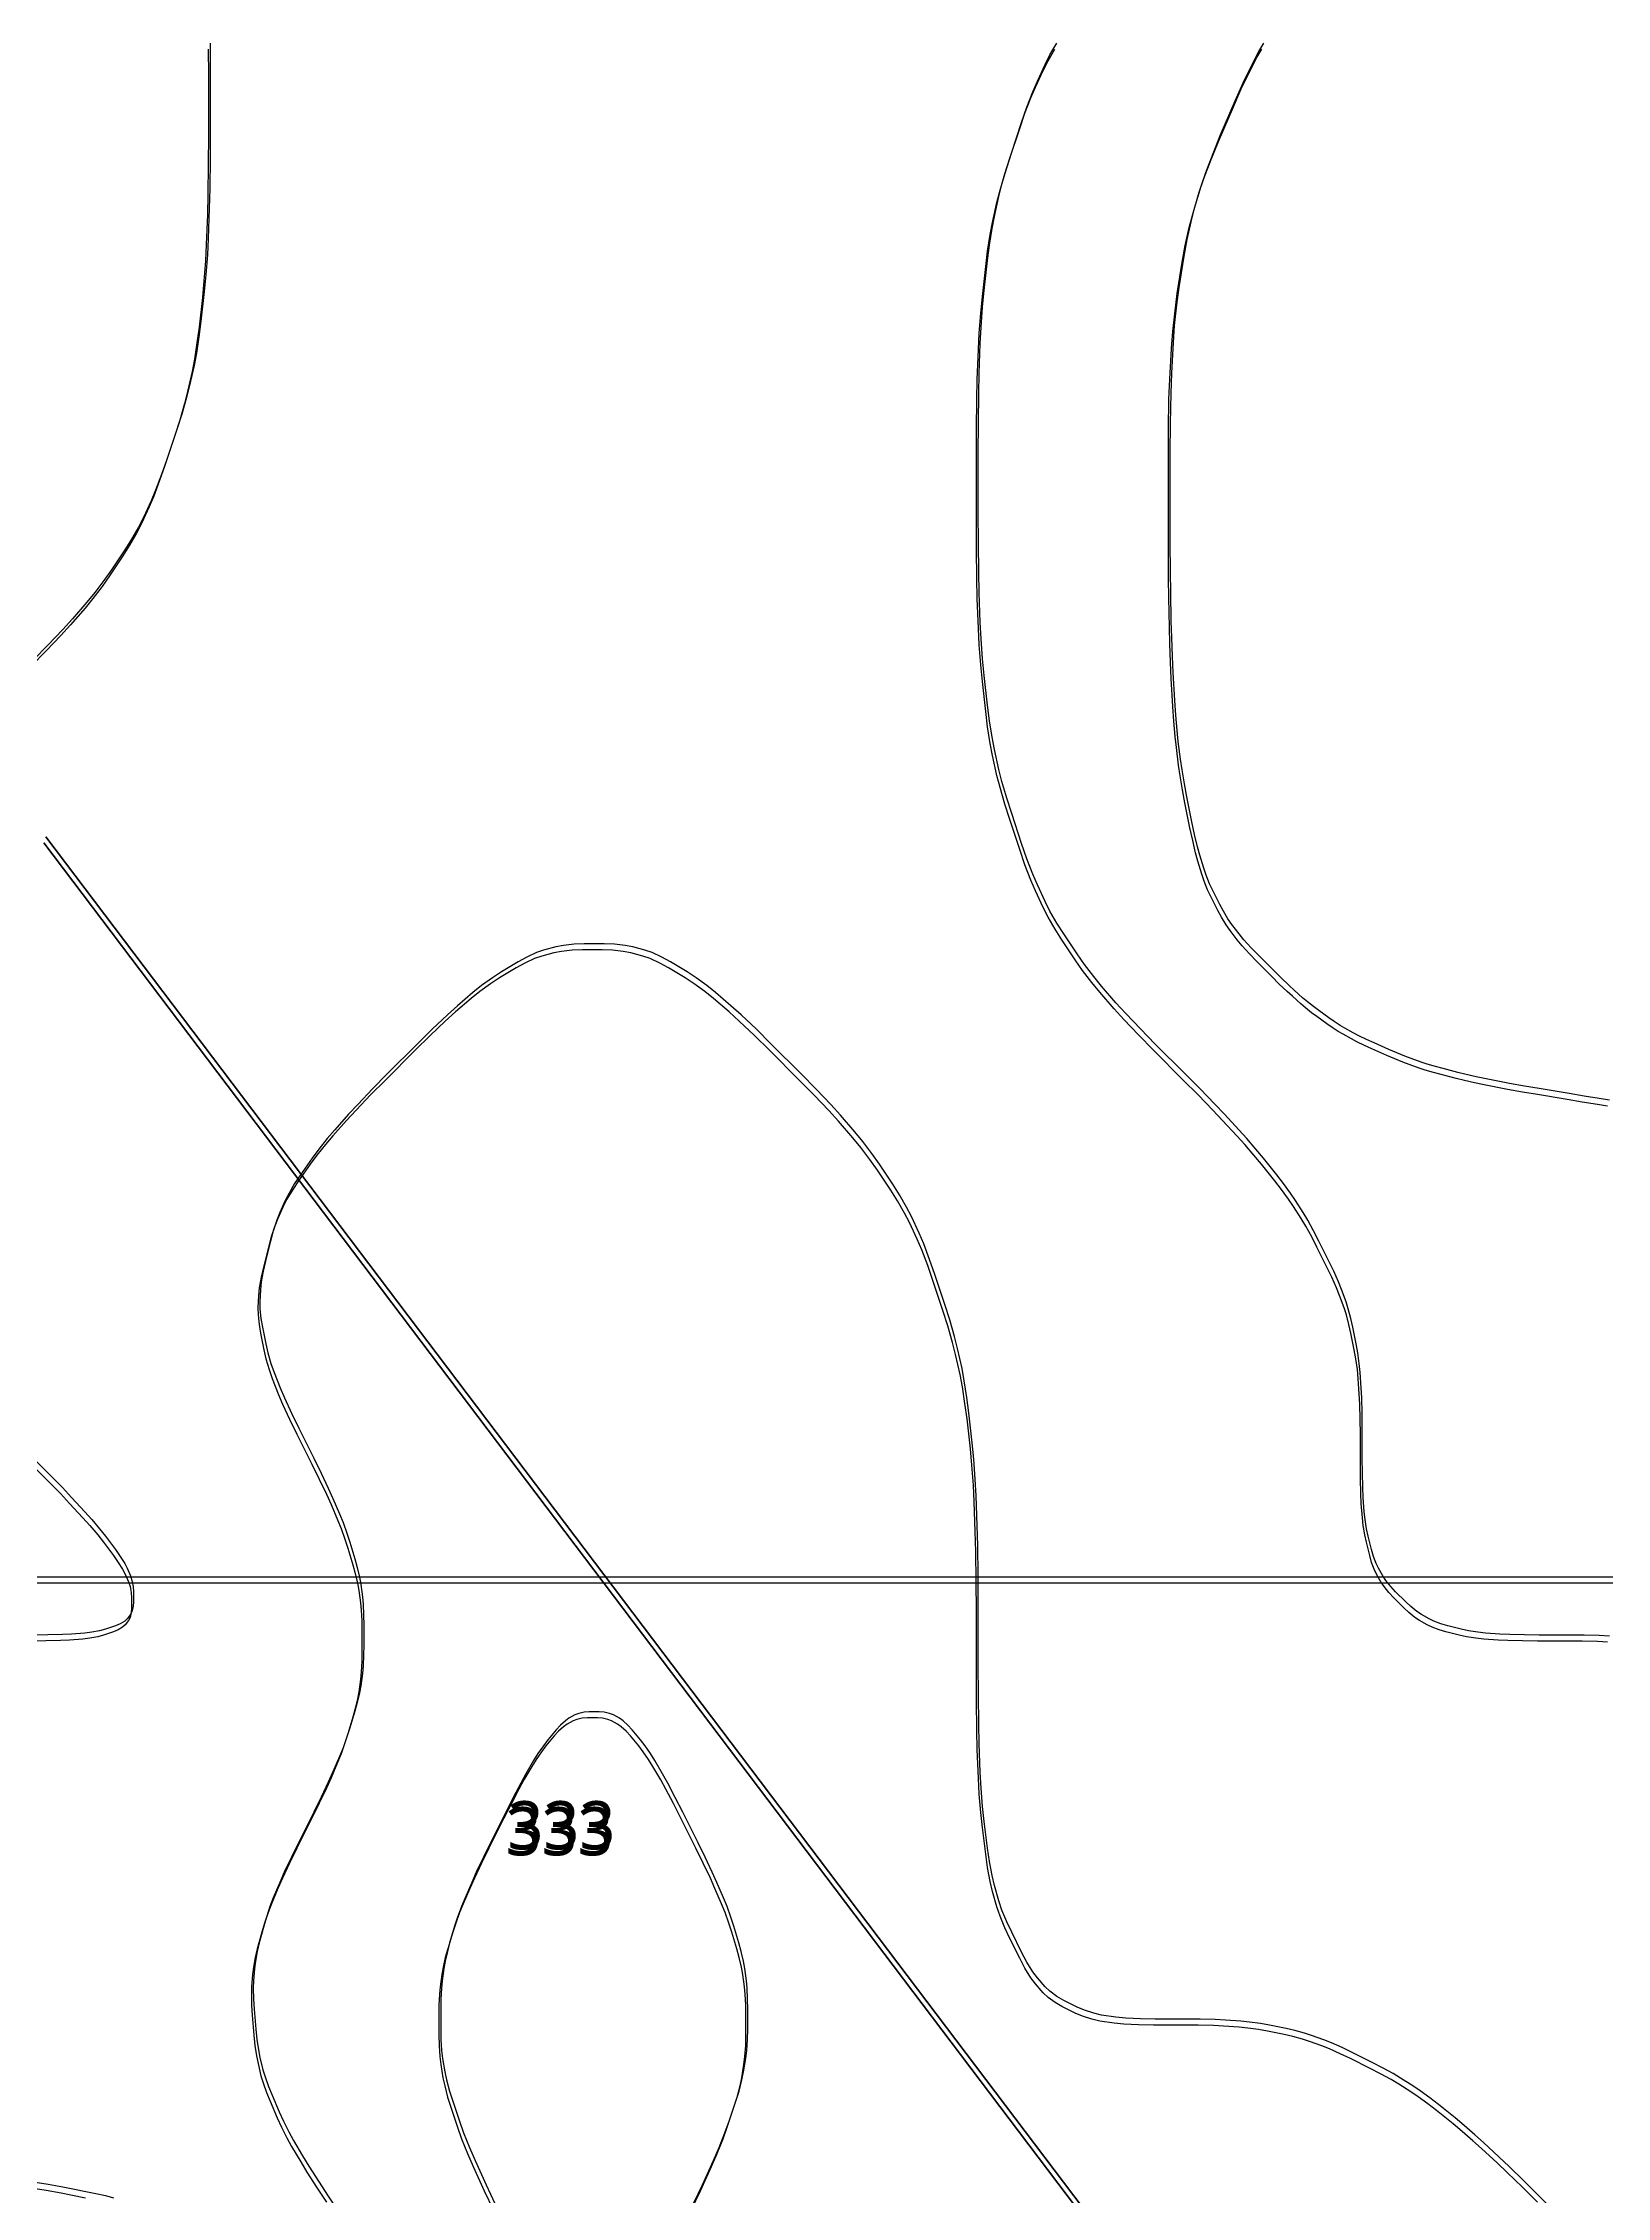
# Model space of a CAD drawing. Header units: metres. Extents: x -1097 to 1588, y -185 to 884.
# Drawn here: x 603.7 to 725.8, y 715.5 to 883.8 of the extents above; entities that cross this region are included whole.
import ezdxf

# ---------------------------------------------------------------- set-up
doc = ezdxf.new("R2010")
doc.units = ezdxf.units.M
for name, color, linetype in [('MUROS', 7, 'Continuous'), ('TERRENO', 188, 'Continuous'), ('VISTA LEJOS', 7, 'Continuous')]:
    doc.layers.add(name, color=color, linetype=linetype)

msp = doc.modelspace()

# ---------------------------------------------------------------- linework, layer by layer
at = {"layer": 'MUROS'}
for points in [[(33.67, 763.95), (1529.02, 763.95), (1529.02, 84.67), (33.67, 84.67)], [(33.52, 763.48), (1528.87, 763.48), (1528.87, 84.2), (33.52, 84.2)]]:
    msp.add_lwpolyline(points, close=True, dxfattribs=at)
at = {"layer": 'TERRENO'}
for points in [[(616.56, 883.3), (616.57, 881.27), (616.57, 876.61), (616.56, 874.28), (616.53, 871.94), (616.49, 870.39), (616.4, 868.05), (616.34, 866.76), (616.22, 865.2), (616.1, 863.91), (615.84, 861.57), (615.68, 860.36), (615.48, 859.07), (615.3, 858.12), (614.95, 856.56), (614.71, 855.61), (614.34, 854.32), (613.95, 853.11), (613.18, 850.77), (612.76, 849.59), (612.3, 848.38), (611.95, 847.55), (611.34, 846.25), (610.96, 845.5), (610.41, 844.55), (609.88, 843.72), (608.85, 842.16), (608.26, 841.33), (607.54, 840.38), (606.93, 839.63), (605.8, 838.33), (605.05, 837.5), (603.89, 836.29), (602.73, 835.11)], [(725.88, 758.86), (725.09, 758.9), (723.91, 758.93), (722.73, 758.94), (720.4, 758.94), (719.24, 758.95), (718.09, 758.98), (717.33, 759.02), (716.21, 759.1), (715.59, 759.17), (714.87, 759.28), (714.29, 759.41), (713.25, 759.67), (712.72, 759.82), (712.17, 760.02), (711.79, 760.21), (711.19, 760.55), (710.83, 760.79), (710.37, 761.17), (709.96, 761.55), (709.18, 762.33), (708.79, 762.74), (708.42, 763.2), (708.18, 763.56), (707.83, 764.16), (707.65, 764.55), (707.45, 765.09), (707.3, 765.62), (707.04, 766.66), (706.91, 767.24), (706.8, 767.96), (706.73, 768.58), (706.64, 769.7), (706.61, 770.46), (706.58, 771.61), (706.57, 772.77), (706.57, 775.11), (706.56, 776.28), (706.53, 777.46), (706.49, 778.25), (706.4, 779.46), (706.34, 780.15), (706.22, 780.98), (706.1, 781.69), (705.84, 782.99), (705.68, 783.67), (705.48, 784.42), (705.3, 784.98), (704.95, 785.93), (704.71, 786.53), (704.34, 787.36), (703.96, 788.16), (703.18, 789.72), (702.77, 790.51), (702.3, 791.35), (701.95, 791.94), (701.34, 792.89), (700.96, 793.46), (700.41, 794.21), (699.89, 794.89), (698.85, 796.19), (698.26, 796.9), (697.54, 797.73), (696.93, 798.41), (695.81, 799.62), (695.05, 800.42), (693.9, 801.6), (692.73, 802.77), (690.4, 805.11), (689.24, 806.29), (688.09, 807.5), (687.33, 808.33), (686.21, 809.63), (685.59, 810.38), (684.87, 811.33), (684.29, 812.16), (683.25, 813.72), (682.72, 814.55), (682.17, 815.5), (681.79, 816.25), (681.18, 817.55), (680.83, 818.38), (680.37, 819.59), (679.96, 820.77), (679.18, 823.11), (678.79, 824.32), (678.42, 825.61), (678.18, 826.56), (677.83, 828.12), (677.65, 829.07), (677.45, 830.36), (677.3, 831.57), (677.04, 833.91), (676.91, 835.2), (676.8, 836.76), (676.73, 838.05), (676.64, 840.39), (676.61, 841.94), (676.58, 844.27), (676.57, 846.61), (676.57, 851.27), (676.58, 853.61), (676.61, 855.94), (676.64, 857.49), (676.73, 859.83), (676.8, 861.12), (676.91, 862.68), (677.04, 863.97), (677.3, 866.31), (677.45, 867.52), (677.65, 868.81), (677.83, 869.76), (678.18, 871.32), (678.42, 872.27), (678.79, 873.56), (679.18, 874.77), (679.96, 877.11), (680.37, 878.29), (680.83, 879.5), (681.18, 880.33), (681.79, 881.63), (682.17, 882.38), (682.71, 883.3)], [(725.88, 800.73), (725.09, 800.86), (723.91, 801.05), (722.73, 801.25), (720.4, 801.63), (719.23, 801.83), (718.07, 802.04), (717.29, 802.18), (716.12, 802.41), (715.48, 802.55), (714.7, 802.73), (714.05, 802.89), (712.88, 803.19), (712.28, 803.36), (711.63, 803.55), (711.16, 803.7), (710.38, 803.98), (709.9, 804.16), (709.26, 804.42), (708.65, 804.68), (707.48, 805.2), (706.89, 805.47), (706.29, 805.76), (705.87, 805.98), (705.22, 806.34), (704.85, 806.56), (704.37, 806.87), (703.96, 807.16), (703.18, 807.72), (702.76, 808.03), (702.29, 808.41), (701.91, 808.73), (701.26, 809.31), (700.85, 809.69), (700.24, 810.27), (699.65, 810.86), (698.48, 812.02), (697.9, 812.62), (697.33, 813.26), (696.95, 813.71), (696.39, 814.45), (696.08, 814.89), (695.72, 815.48), (695.43, 816.02), (694.91, 817.06), (694.64, 817.63), (694.37, 818.31), (694.18, 818.86), (693.88, 819.86), (693.7, 820.51), (693.47, 821.49), (693.26, 822.47), (692.87, 824.41), (692.68, 825.43), (692.49, 826.54), (692.37, 827.37), (692.2, 828.75), (692.11, 829.61), (692.01, 830.81), (691.93, 831.94), (691.8, 834.14), (691.74, 835.38), (691.68, 836.87), (691.65, 838.14), (691.61, 840.43), (691.59, 841.96), (691.57, 844.28), (691.57, 846.61), (691.57, 851.27), (691.58, 853.61), (691.62, 855.96), (691.68, 857.53), (691.81, 859.91), (691.91, 861.24), (692.09, 862.85), (692.27, 864.21), (692.66, 866.67), (692.89, 867.96), (693.19, 869.36), (693.47, 870.4), (693.99, 872.12), (694.35, 873.2), (694.91, 874.68), (695.48, 876.08), (696.65, 878.8), (697.27, 880.19), (697.96, 881.63), (698.49, 882.64), (698.87, 883.3)], [(720.4, 715.1), (719.23, 716.27), (718.05, 717.42), (717.25, 718.18), (716.04, 719.3), (715.36, 719.91), (714.53, 720.63), (713.82, 721.22), (712.52, 722.26), (711.84, 722.78), (711.09, 723.33), (710.52, 723.72), (709.57, 724.32), (708.98, 724.68), (708.14, 725.14), (707.35, 725.55), (705.79, 726.33), (704.99, 726.71), (704.16, 727.09), (703.56, 727.33), (702.61, 727.67), (702.05, 727.85), (701.3, 728.05), (700.62, 728.21), (699.32, 728.47), (698.61, 728.59), (697.77, 728.71), (697.09, 728.77), (695.88, 728.86), (695.09, 728.9), (693.9, 728.93), (692.73, 728.94), (690.4, 728.94), (689.24, 728.96), (688.09, 729.01), (687.33, 729.09), (686.21, 729.26), (685.59, 729.4), (684.87, 729.63), (684.29, 729.88), (683.25, 730.4), (682.72, 730.7), (682.17, 731.11), (681.79, 731.47), (681.18, 732.16), (680.83, 732.64), (680.37, 733.39), (679.96, 734.16), (679.18, 735.72), (678.79, 736.54), (678.42, 737.46), (678.18, 738.17), (677.83, 739.38), (677.65, 740.15), (677.45, 741.25), (677.3, 742.3), (677.04, 744.38), (676.91, 745.55), (676.8, 746.99), (676.73, 748.22), (676.64, 750.46), (676.61, 751.98), (676.58, 754.28), (676.57, 756.61), (676.57, 761.27), (676.56, 763.6), (676.53, 765.94), (676.49, 767.49), (676.4, 769.83), (676.34, 771.12), (676.22, 772.68), (676.1, 773.97), (675.84, 776.31), (675.68, 777.51), (675.48, 778.81), (675.3, 779.76), (674.95, 781.32), (674.71, 782.27), (674.34, 783.56), (673.96, 784.77), (673.18, 787.11), (672.77, 788.29), (672.3, 789.5), (671.95, 790.33), (671.34, 791.63), (670.96, 792.38), (670.41, 793.33), (669.89, 794.16), (668.85, 795.72), (668.26, 796.55), (667.54, 797.5), (666.93, 798.25), (665.81, 799.55), (665.05, 800.38), (663.89, 801.59), (662.73, 802.77), (660.4, 805.11), (659.23, 806.26), (658.05, 807.38), (657.25, 808.1), (656.04, 809.14), (655.36, 809.69), (654.52, 810.29), (653.81, 810.75), (652.52, 811.53), (651.84, 811.9), (651.09, 812.25), (650.52, 812.45), (649.57, 812.71), (648.98, 812.82), (648.14, 812.91), (647.34, 812.94), (645.79, 812.94), (644.99, 812.91), (644.16, 812.82), (643.56, 812.71), (642.61, 812.45), (642.04, 812.25), (641.3, 811.9), (640.61, 811.53), (639.32, 810.75), (638.61, 810.29), (637.77, 809.69), (637.09, 809.14), (635.88, 808.1), (635.08, 807.38), (633.9, 806.26), (632.73, 805.11), (630.4, 802.77), (629.24, 801.6), (628.11, 800.42), (627.37, 799.62), (626.29, 798.41), (625.71, 797.73), (625.04, 796.9), (624.52, 796.19), (623.61, 794.89), (623.16, 794.21), (622.71, 793.46), (622.42, 792.89), (621.99, 791.94), (621.75, 791.35), (621.48, 790.51), (621.26, 789.72), (620.87, 788.16), (620.69, 787.36), (620.55, 786.53), (620.49, 785.93), (620.44, 784.98), (620.45, 784.42), (620.53, 783.67), (620.64, 782.99), (620.9, 781.69), (621.06, 780.98), (621.31, 780.15), (621.55, 779.46), (622.02, 778.25), (622.36, 777.46), (622.91, 776.28), (623.48, 775.11), (624.65, 772.77), (625.23, 771.6), (625.79, 770.42), (626.15, 769.62), (626.67, 768.41), (626.94, 767.73), (627.24, 766.9), (627.47, 766.19), (627.86, 764.89), (628.05, 764.21), (628.22, 763.46), (628.32, 762.89), (628.45, 761.94), (628.51, 761.35), (628.55, 760.51), (628.57, 759.72), (628.57, 758.16), (628.55, 757.36), (628.51, 756.53), (628.45, 755.93), (628.32, 754.98), (628.22, 754.42), (628.05, 753.67), (627.86, 752.99), (627.47, 751.69), (627.24, 750.98), (626.94, 750.14), (626.67, 749.46), (626.15, 748.25), (625.79, 747.46), (625.23, 746.28), (624.65, 745.1), (623.48, 742.77), (622.91, 741.6), (622.35, 740.42), (622, 739.62), (621.49, 738.41), (621.23, 737.73), (620.95, 736.9), (620.74, 736.19), (620.39, 734.89), (620.23, 734.21), (620.09, 733.46), (620.02, 732.89), (619.95, 731.94), (619.93, 731.35), (619.95, 730.51), (620, 729.72), (620.13, 728.16), (620.21, 727.36), (620.33, 726.53), (620.45, 725.93), (620.68, 724.98), (620.85, 724.42), (621.11, 723.67), (621.39, 722.99), (621.95, 721.69), (622.27, 720.98), (622.7, 720.14), (623.07, 719.46), (623.78, 718.25), (624.27, 717.46), (625.02, 716.28), (625.79, 715.1)], [(602.73, 772.77), (603.88, 771.61), (605.01, 770.46), (605.73, 769.7), (606.76, 768.58), (607.31, 767.96), (607.92, 767.24), (608.38, 766.66), (609.15, 765.62), (609.53, 765.09), (609.87, 764.55), (610.08, 764.16), (610.34, 763.56), (610.45, 763.2), (610.54, 762.74), (610.57, 762.33), (610.57, 761.55), (610.54, 761.17), (610.45, 760.79), (610.34, 760.55), (610.08, 760.21), (609.87, 760.02), (609.53, 759.82), (609.15, 759.67), (608.38, 759.41), (607.92, 759.28), (607.31, 759.17), (606.76, 759.1), (605.73, 759.02), (605.01, 758.98), (603.88, 758.95), (602.73, 758.94)], [(654.32, 714.53), (655.01, 715.99), (655.88, 717.89), (656.32, 718.91), (656.78, 720.06), (657.11, 720.96), (657.63, 722.52), (657.88, 723.32), (658.11, 724.19), (658.24, 724.82), (658.41, 725.86), (658.49, 726.49), (658.55, 727.35), (658.57, 728.16), (658.57, 729.72), (658.55, 730.51), (658.51, 731.35), (658.45, 731.94), (658.32, 732.89), (658.22, 733.46), (658.05, 734.21), (657.86, 734.89), (657.47, 736.19), (657.24, 736.9), (656.94, 737.73), (656.67, 738.41), (656.15, 739.62), (655.79, 740.42), (655.23, 741.6), (654.65, 742.77), (653.48, 745.1), (652.9, 746.26), (652.31, 747.38), (651.91, 748.1), (651.3, 749.14), (650.96, 749.68), (650.55, 750.29), (650.19, 750.75), (649.54, 751.53), (649.2, 751.9), (648.83, 752.25), (648.54, 752.45), (648.07, 752.71), (647.77, 752.82), (647.35, 752.91), (646.96, 752.94), (646.18, 752.94), (645.78, 752.91), (645.36, 752.82), (645.06, 752.71), (644.59, 752.45), (644.31, 752.25), (643.93, 751.9), (643.59, 751.53), (642.94, 750.75), (642.59, 750.29), (642.17, 749.68), (641.83, 749.14), (641.22, 748.1), (640.83, 747.38), (640.24, 746.26), (639.65, 745.1), (638.48, 742.77), (637.91, 741.6), (637.35, 740.42), (636.99, 739.62), (636.47, 738.41), (636.19, 737.73), (635.89, 736.9), (635.66, 736.19), (635.27, 734.89), (635.08, 734.21), (634.91, 733.46), (634.81, 732.89), (634.68, 731.94), (634.62, 731.35), (634.58, 730.51), (634.57, 729.72), (634.57, 728.16), (634.59, 727.35), (634.64, 726.49), (634.72, 725.86), (634.89, 724.82), (635.03, 724.19), (635.26, 723.32), (635.51, 722.52), (636.03, 720.96), (636.35, 720.06), (636.81, 718.91), (637.25, 717.89), (638.12, 715.99), (638.81, 714.53)], [(602.73, 716.24), (603.9, 716.04), (605.06, 715.84), (605.83, 715.69), (606.98, 715.46)]]:
    msp.add_lwpolyline(points, dxfattribs=at)
at = {"layer": 'VISTA LEJOS'}
for points in [[(616.71, 883.77), (616.72, 881.74), (616.72, 877.08), (616.71, 874.75), (616.68, 872.41), (616.64, 870.86), (616.55, 868.52), (616.49, 867.23), (616.37, 865.67), (616.25, 864.38), (615.99, 862.04), (615.83, 860.83), (615.63, 859.54), (615.45, 858.59), (615.1, 857.03), (614.86, 856.08), (614.49, 854.79), (614.11, 853.58), (613.33, 851.24), (612.91, 850.06), (612.45, 848.85), (612.1, 848.02), (611.49, 846.72), (611.11, 845.97), (610.56, 845.02), (610.03, 844.19), (609, 842.63), (608.41, 841.8), (607.69, 840.85), (607.08, 840.1), (605.95, 838.8), (605.2, 837.97), (604.04, 836.76), (602.88, 835.58)], [(726.03, 759.33), (725.24, 759.37), (724.06, 759.4), (722.88, 759.41), (720.55, 759.41), (719.39, 759.42), (718.24, 759.45), (717.48, 759.48), (716.36, 759.57), (715.74, 759.64), (715.02, 759.75), (714.44, 759.88), (713.4, 760.14), (712.87, 760.29), (712.32, 760.49), (711.94, 760.68), (711.34, 761.02), (710.98, 761.26), (710.52, 761.64), (710.11, 762.02), (709.33, 762.8), (708.95, 763.21), (708.57, 763.67), (708.33, 764.03), (707.99, 764.63), (707.8, 765.01), (707.6, 765.56), (707.45, 766.09), (707.19, 767.13), (707.06, 767.71), (706.95, 768.43), (706.88, 769.05), (706.8, 770.17), (706.76, 770.93), (706.73, 772.08), (706.72, 773.24), (706.72, 775.57), (706.71, 776.75), (706.68, 777.93), (706.64, 778.72), (706.55, 779.93), (706.49, 780.62), (706.37, 781.45), (706.25, 782.16), (705.99, 783.46), (705.83, 784.14), (705.63, 784.89), (705.45, 785.45), (705.11, 786.4), (704.87, 787), (704.49, 787.83), (704.11, 788.63), (703.33, 790.19), (702.92, 790.98), (702.46, 791.82), (702.1, 792.41), (701.5, 793.36), (701.11, 793.93), (700.56, 794.68), (700.04, 795.36), (699, 796.66), (698.41, 797.37), (697.69, 798.2), (697.08, 798.88), (695.96, 800.09), (695.2, 800.89), (694.05, 802.07), (692.88, 803.24), (690.55, 805.58), (689.39, 806.76), (688.24, 807.97), (687.48, 808.8), (686.36, 810.1), (685.74, 810.85), (685.02, 811.8), (684.44, 812.63), (683.4, 814.19), (682.87, 815.02), (682.32, 815.97), (681.94, 816.72), (681.34, 818.02), (680.98, 818.85), (680.52, 820.06), (680.11, 821.24), (679.33, 823.58), (678.94, 824.79), (678.57, 826.08), (678.33, 827.03), (677.98, 828.59), (677.8, 829.54), (677.6, 830.83), (677.45, 832.04), (677.19, 834.38), (677.06, 835.67), (676.95, 837.23), (676.88, 838.52), (676.79, 840.86), (676.76, 842.41), (676.73, 844.74), (676.72, 847.08), (676.72, 851.74), (676.73, 854.08), (676.76, 856.41), (676.79, 857.96), (676.88, 860.3), (676.95, 861.59), (677.06, 863.15), (677.19, 864.44), (677.45, 866.78), (677.6, 867.99), (677.8, 869.28), (677.98, 870.23), (678.33, 871.79), (678.57, 872.74), (678.94, 874.03), (679.33, 875.24), (680.11, 877.58), (680.52, 878.76), (680.98, 879.97), (681.34, 880.8), (681.94, 882.1), (682.32, 882.85), (682.86, 883.77)], [(726.03, 801.2), (725.24, 801.33), (724.06, 801.52), (722.88, 801.71), (720.55, 802.1), (719.39, 802.3), (718.22, 802.51), (717.44, 802.65), (716.28, 802.88), (715.63, 803.02), (714.85, 803.2), (714.2, 803.36), (713.04, 803.66), (712.43, 803.83), (711.78, 804.02), (711.31, 804.17), (710.53, 804.45), (710.05, 804.63), (709.41, 804.89), (708.8, 805.15), (707.64, 805.67), (707.04, 805.94), (706.44, 806.23), (706.02, 806.45), (705.37, 806.81), (705, 807.03), (704.52, 807.34), (704.11, 807.63), (703.33, 808.19), (702.91, 808.5), (702.44, 808.88), (702.06, 809.2), (701.41, 809.78), (701, 810.16), (700.39, 810.74), (699.8, 811.33), (698.63, 812.49), (698.05, 813.09), (697.48, 813.73), (697.1, 814.18), (696.54, 814.92), (696.23, 815.36), (695.87, 815.95), (695.58, 816.49), (695.06, 817.53), (694.79, 818.1), (694.52, 818.78), (694.33, 819.33), (694.03, 820.33), (693.85, 820.98), (693.62, 821.96), (693.41, 822.94), (693.02, 824.88), (692.83, 825.9), (692.64, 827.01), (692.52, 827.84), (692.35, 829.22), (692.26, 830.08), (692.16, 831.28), (692.08, 832.41), (691.95, 834.61), (691.89, 835.85), (691.83, 837.34), (691.8, 838.61), (691.76, 840.89), (691.74, 842.43), (691.72, 844.75), (691.72, 847.08), (691.72, 851.74), (691.73, 854.08), (691.78, 856.43), (691.83, 858), (691.96, 860.38), (692.06, 861.71), (692.24, 863.32), (692.42, 864.68), (692.81, 867.14), (693.04, 868.43), (693.35, 869.82), (693.62, 870.87), (694.14, 872.59), (694.5, 873.67), (695.06, 875.15), (695.63, 876.55), (696.8, 879.27), (697.42, 880.66), (698.11, 882.1), (698.64, 883.11), (699.02, 883.77)], [(616.56, 883.3), (616.57, 881.27), (616.57, 876.61), (616.56, 874.28), (616.53, 871.94), (616.49, 870.39), (616.4, 868.05), (616.34, 866.76), (616.22, 865.2), (616.1, 863.91), (615.84, 861.57), (615.68, 860.36), (615.48, 859.07), (615.3, 858.12), (614.95, 856.56), (614.71, 855.61), (614.34, 854.32), (613.95, 853.11), (613.18, 850.77), (612.76, 849.59), (612.3, 848.38), (611.95, 847.55), (611.34, 846.25), (610.96, 845.5), (610.41, 844.55), (609.88, 843.72), (608.85, 842.16), (608.26, 841.33), (607.54, 840.38), (606.93, 839.63), (605.8, 838.33), (605.05, 837.5), (603.89, 836.29), (602.73, 835.11)], [(725.88, 758.86), (725.09, 758.9), (723.91, 758.93), (722.73, 758.94), (720.4, 758.94), (719.24, 758.95), (718.09, 758.98), (717.33, 759.02), (716.21, 759.1), (715.59, 759.17), (714.87, 759.28), (714.29, 759.41), (713.25, 759.67), (712.72, 759.82), (712.17, 760.02), (711.79, 760.21), (711.19, 760.55), (710.83, 760.79), (710.37, 761.17), (709.96, 761.55), (709.18, 762.33), (708.79, 762.74), (708.42, 763.2), (708.18, 763.56), (707.83, 764.16), (707.65, 764.55), (707.45, 765.09), (707.3, 765.62), (707.04, 766.66), (706.91, 767.24), (706.8, 767.96), (706.73, 768.58), (706.64, 769.7), (706.61, 770.46), (706.58, 771.61), (706.57, 772.77), (706.57, 775.11), (706.56, 776.28), (706.53, 777.46), (706.49, 778.25), (706.4, 779.46), (706.34, 780.15), (706.22, 780.98), (706.1, 781.69), (705.84, 782.99), (705.68, 783.67), (705.48, 784.42), (705.3, 784.98), (704.95, 785.93), (704.71, 786.53), (704.34, 787.36), (703.96, 788.16), (703.18, 789.72), (702.77, 790.51), (702.3, 791.35), (701.95, 791.94), (701.34, 792.89), (700.96, 793.46), (700.41, 794.21), (699.89, 794.89), (698.85, 796.19), (698.26, 796.9), (697.54, 797.73), (696.93, 798.41), (695.81, 799.62), (695.05, 800.42), (693.9, 801.6), (692.73, 802.77), (690.4, 805.11), (689.24, 806.29), (688.09, 807.5), (687.33, 808.33), (686.21, 809.63), (685.59, 810.38), (684.87, 811.33), (684.29, 812.16), (683.25, 813.72), (682.72, 814.55), (682.17, 815.5), (681.79, 816.25), (681.18, 817.55), (680.83, 818.38), (680.37, 819.59), (679.96, 820.77), (679.18, 823.11), (678.79, 824.32), (678.42, 825.61), (678.18, 826.56), (677.83, 828.12), (677.65, 829.07), (677.45, 830.36), (677.3, 831.57), (677.04, 833.91), (676.91, 835.2), (676.8, 836.76), (676.73, 838.05), (676.64, 840.39), (676.61, 841.94), (676.58, 844.27), (676.57, 846.61), (676.57, 851.27), (676.58, 853.61), (676.61, 855.94), (676.64, 857.49), (676.73, 859.83), (676.8, 861.12), (676.91, 862.68), (677.04, 863.97), (677.3, 866.31), (677.45, 867.52), (677.65, 868.81), (677.83, 869.76), (678.18, 871.32), (678.42, 872.27), (678.79, 873.56), (679.18, 874.77), (679.96, 877.11), (680.37, 878.29), (680.83, 879.5), (681.18, 880.33), (681.79, 881.63), (682.17, 882.38), (682.71, 883.3)], [(725.88, 800.73), (725.09, 800.86), (723.91, 801.05), (722.73, 801.25), (720.4, 801.63), (719.23, 801.83), (718.07, 802.04), (717.29, 802.18), (716.12, 802.41), (715.48, 802.55), (714.7, 802.73), (714.05, 802.89), (712.88, 803.19), (712.28, 803.36), (711.63, 803.55), (711.16, 803.7), (710.38, 803.98), (709.9, 804.16), (709.26, 804.42), (708.65, 804.68), (707.48, 805.2), (706.89, 805.47), (706.29, 805.76), (705.87, 805.98), (705.22, 806.34), (704.85, 806.56), (704.37, 806.87), (703.96, 807.16), (703.18, 807.72), (702.76, 808.03), (702.29, 808.41), (701.91, 808.73), (701.26, 809.31), (700.85, 809.69), (700.24, 810.27), (699.65, 810.86), (698.48, 812.02), (697.9, 812.62), (697.33, 813.26), (696.95, 813.71), (696.39, 814.45), (696.08, 814.89), (695.72, 815.48), (695.43, 816.02), (694.91, 817.06), (694.64, 817.63), (694.37, 818.31), (694.18, 818.86), (693.88, 819.86), (693.7, 820.51), (693.47, 821.49), (693.26, 822.47), (692.87, 824.41), (692.68, 825.43), (692.49, 826.54), (692.37, 827.37), (692.2, 828.75), (692.11, 829.61), (692.01, 830.81), (691.93, 831.94), (691.8, 834.14), (691.74, 835.38), (691.68, 836.87), (691.65, 838.14), (691.61, 840.43), (691.59, 841.96), (691.57, 844.28), (691.57, 846.61), (691.57, 851.27), (691.58, 853.61), (691.62, 855.96), (691.68, 857.53), (691.81, 859.91), (691.91, 861.24), (692.09, 862.85), (692.27, 864.21), (692.66, 866.67), (692.89, 867.96), (693.19, 869.36), (693.47, 870.4), (693.99, 872.12), (694.35, 873.2), (694.91, 874.68), (695.48, 876.08), (696.65, 878.8), (697.27, 880.19), (697.96, 881.63), (698.49, 882.64), (698.87, 883.3)], [(603.72, 821.29), (820.17, 535.21)], [(820.17, 535.21), (603.72, 821.29)], [(603.87, 821.76), (820.32, 535.68)], [(820.32, 535.68), (603.87, 821.76)], [(720.4, 715.1), (719.23, 716.27), (718.05, 717.42), (717.25, 718.18), (716.04, 719.3), (715.36, 719.91), (714.53, 720.63), (713.82, 721.22), (712.52, 722.26), (711.84, 722.78), (711.09, 723.33), (710.52, 723.72), (709.57, 724.32), (708.98, 724.68), (708.14, 725.14), (707.35, 725.55), (705.79, 726.33), (704.99, 726.71), (704.16, 727.09), (703.56, 727.33), (702.61, 727.67), (702.05, 727.85), (701.3, 728.05), (700.62, 728.21), (699.32, 728.47), (698.61, 728.59), (697.77, 728.71), (697.09, 728.77), (695.88, 728.86), (695.09, 728.9), (693.9, 728.93), (692.73, 728.94), (690.4, 728.94), (689.24, 728.96), (688.09, 729.01), (687.33, 729.09), (686.21, 729.26), (685.59, 729.4), (684.87, 729.63), (684.29, 729.88), (683.25, 730.4), (682.72, 730.7), (682.17, 731.11), (681.79, 731.47), (681.18, 732.16), (680.83, 732.64), (680.37, 733.39), (679.96, 734.16), (679.18, 735.72), (678.79, 736.54), (678.42, 737.46), (678.18, 738.17), (677.83, 739.38), (677.65, 740.15), (677.45, 741.25), (677.3, 742.3), (677.04, 744.38), (676.91, 745.55), (676.8, 746.99), (676.73, 748.22), (676.64, 750.46), (676.61, 751.98), (676.58, 754.28), (676.57, 756.61), (676.57, 761.27), (676.56, 763.6), (676.53, 765.94), (676.49, 767.49), (676.4, 769.83), (676.34, 771.12), (676.22, 772.68), (676.1, 773.97), (675.84, 776.31), (675.68, 777.51), (675.48, 778.81), (675.3, 779.76), (674.95, 781.32), (674.71, 782.27), (674.34, 783.56), (673.96, 784.77), (673.18, 787.11), (672.77, 788.29), (672.3, 789.5), (671.95, 790.33), (671.34, 791.63), (670.96, 792.38), (670.41, 793.33), (669.89, 794.16), (668.85, 795.72), (668.26, 796.55), (667.54, 797.5), (666.93, 798.25), (665.81, 799.55), (665.05, 800.38), (663.89, 801.59), (662.73, 802.77), (660.4, 805.11), (659.23, 806.26), (658.05, 807.38), (657.25, 808.1), (656.04, 809.14), (655.36, 809.69), (654.52, 810.29), (653.81, 810.75), (652.52, 811.53), (651.84, 811.9), (651.09, 812.25), (650.52, 812.45), (649.57, 812.71), (648.98, 812.82), (648.14, 812.91), (647.34, 812.94), (645.79, 812.94), (644.99, 812.91), (644.16, 812.82), (643.56, 812.71), (642.61, 812.45), (642.04, 812.25), (641.3, 811.9), (640.61, 811.53), (639.32, 810.75), (638.61, 810.29), (637.77, 809.69), (637.09, 809.14), (635.88, 808.1), (635.08, 807.38), (633.9, 806.26), (632.73, 805.11), (630.4, 802.77), (629.24, 801.6), (628.11, 800.42), (627.37, 799.62), (626.29, 798.41), (625.71, 797.73), (625.04, 796.9), (624.52, 796.19), (623.61, 794.89), (623.16, 794.21), (622.71, 793.46), (622.42, 792.89), (621.99, 791.94), (621.75, 791.35), (621.48, 790.51), (621.26, 789.72), (620.87, 788.16), (620.69, 787.36), (620.55, 786.53), (620.49, 785.93), (620.44, 784.98), (620.45, 784.42), (620.53, 783.67), (620.64, 782.99), (620.9, 781.69), (621.06, 780.98), (621.31, 780.15), (621.55, 779.46), (622.02, 778.25), (622.36, 777.46), (622.91, 776.28), (623.48, 775.11), (624.65, 772.77), (625.23, 771.6), (625.79, 770.42), (626.15, 769.62), (626.67, 768.41), (626.94, 767.73), (627.24, 766.9), (627.47, 766.19), (627.86, 764.89), (628.05, 764.21), (628.22, 763.46), (628.32, 762.89), (628.45, 761.94), (628.51, 761.35), (628.55, 760.51), (628.57, 759.72), (628.57, 758.16), (628.55, 757.36), (628.51, 756.53), (628.45, 755.93), (628.32, 754.98), (628.22, 754.42), (628.05, 753.67), (627.86, 752.99), (627.47, 751.69), (627.24, 750.98), (626.94, 750.14), (626.67, 749.46), (626.15, 748.25), (625.79, 747.46), (625.23, 746.28), (624.65, 745.1), (623.48, 742.77), (622.91, 741.6), (622.35, 740.42), (622, 739.62), (621.49, 738.41), (621.23, 737.73), (620.95, 736.9), (620.74, 736.19), (620.39, 734.89), (620.23, 734.21), (620.09, 733.46), (620.02, 732.89), (619.95, 731.94), (619.93, 731.35), (619.95, 730.51), (620, 729.72), (620.13, 728.16), (620.21, 727.36), (620.33, 726.53), (620.45, 725.93), (620.68, 724.98), (620.85, 724.42), (621.11, 723.67), (621.39, 722.99), (621.95, 721.69), (622.27, 720.98), (622.7, 720.14), (623.07, 719.46), (623.78, 718.25), (624.27, 717.46), (625.02, 716.28), (625.79, 715.1)], [(722.88, 713.24), (720.55, 715.57), (719.38, 716.74), (718.2, 717.89), (717.4, 718.65), (716.19, 719.77), (715.51, 720.38), (714.68, 721.1), (713.97, 721.69), (712.67, 722.73), (711.99, 723.25), (711.24, 723.8), (710.67, 724.19), (709.72, 724.79), (709.13, 725.15), (708.29, 725.61), (707.5, 726.02), (705.94, 726.8), (705.14, 727.18), (704.31, 727.55), (703.71, 727.79), (702.76, 728.14), (702.2, 728.32), (701.45, 728.52), (700.77, 728.68), (699.47, 728.94), (698.76, 729.06), (697.92, 729.18), (697.24, 729.24), (696.03, 729.33), (695.24, 729.37), (694.06, 729.4), (692.88, 729.41), (690.55, 729.41), (689.39, 729.43), (688.24, 729.48), (687.48, 729.56), (686.36, 729.73), (685.74, 729.87), (685.02, 730.1), (684.44, 730.35), (683.4, 730.87), (682.87, 731.17), (682.32, 731.58), (681.94, 731.94), (681.34, 732.63), (680.98, 733.11), (680.52, 733.86), (680.11, 734.63), (679.33, 736.19), (678.94, 737.01), (678.57, 737.93), (678.33, 738.64), (677.98, 739.85), (677.8, 740.62), (677.6, 741.72), (677.45, 742.77), (677.19, 744.84), (677.06, 746.02), (676.95, 747.46), (676.88, 748.68), (676.79, 750.93), (676.76, 752.45), (676.73, 754.75), (676.72, 757.08), (676.72, 761.74), (676.71, 764.07), (676.68, 766.41), (676.64, 767.96), (676.55, 770.29), (676.49, 771.59), (676.37, 773.15), (676.25, 774.44), (675.99, 776.77), (675.83, 777.98), (675.63, 779.28), (675.45, 780.23), (675.1, 781.79), (674.86, 782.74), (674.49, 784.03), (674.11, 785.24), (673.33, 787.58), (672.92, 788.76), (672.46, 789.97), (672.1, 790.8), (671.5, 792.1), (671.11, 792.85), (670.56, 793.8), (670.04, 794.63), (669, 796.19), (668.41, 797.02), (667.69, 797.97), (667.08, 798.72), (665.96, 800.02), (665.2, 800.85), (664.05, 802.06), (662.88, 803.24), (660.55, 805.58), (659.38, 806.73), (658.2, 807.85), (657.4, 808.57), (656.19, 809.61), (655.51, 810.15), (654.68, 810.76), (653.97, 811.22), (652.67, 812), (651.99, 812.37), (651.24, 812.72), (650.67, 812.92), (649.72, 813.18), (649.13, 813.29), (648.29, 813.38), (647.49, 813.41), (645.94, 813.41), (645.14, 813.38), (644.31, 813.29), (643.71, 813.18), (642.76, 812.92), (642.2, 812.72), (641.45, 812.37), (640.77, 812), (639.47, 811.22), (638.76, 810.76), (637.92, 810.15), (637.24, 809.61), (636.03, 808.57), (635.24, 807.85), (634.05, 806.73), (632.88, 805.58), (630.55, 803.24), (629.39, 802.07), (628.26, 800.89), (627.52, 800.09), (626.44, 798.88), (625.86, 798.2), (625.19, 797.37), (624.67, 796.66), (623.76, 795.36), (623.31, 794.68), (622.87, 793.93), (622.57, 793.36), (622.14, 792.41), (621.91, 791.82), (621.63, 790.98), (621.41, 790.19), (621.02, 788.63), (620.84, 787.83), (620.7, 787), (620.64, 786.4), (620.6, 785.45), (620.6, 784.89), (620.68, 784.14), (620.79, 783.46), (621.05, 782.16), (621.21, 781.45), (621.46, 780.62), (621.7, 779.93), (622.17, 778.72), (622.52, 777.93), (623.06, 776.75), (623.63, 775.57), (624.8, 773.24), (625.38, 772.07), (625.94, 770.89), (626.3, 770.09), (626.82, 768.88), (627.09, 768.2), (627.39, 767.37), (627.62, 766.66), (628.01, 765.36), (628.2, 764.68), (628.37, 763.93), (628.47, 763.36), (628.6, 762.41), (628.66, 761.82), (628.7, 760.98), (628.72, 760.19), (628.72, 758.63), (628.7, 757.83), (628.66, 757), (628.6, 756.4), (628.47, 755.45), (628.37, 754.89), (628.2, 754.14), (628.01, 753.46), (627.62, 752.16), (627.39, 751.45), (627.09, 750.61), (626.82, 749.93), (626.3, 748.72), (625.94, 747.93), (625.38, 746.75), (624.8, 745.57), (623.63, 743.24), (623.06, 742.07), (622.5, 740.89), (622.15, 740.09), (621.64, 738.88), (621.38, 738.2), (621.1, 737.37), (620.89, 736.66), (620.54, 735.36), (620.38, 734.68), (620.24, 733.93), (620.17, 733.36), (620.1, 732.41), (620.08, 731.82), (620.1, 730.98), (620.15, 730.19), (620.28, 728.63), (620.36, 727.83), (620.48, 727), (620.6, 726.4), (620.83, 725.45), (621, 724.89), (621.26, 724.14), (621.54, 723.46), (622.1, 722.16), (622.43, 721.45), (622.85, 720.61), (623.22, 719.93), (623.93, 718.72), (624.42, 717.93), (625.17, 716.74), (625.94, 715.57), (627.49, 713.24)], [(602.73, 772.77), (603.88, 771.61), (605.01, 770.46), (605.73, 769.7), (606.76, 768.58), (607.31, 767.96), (607.92, 767.24), (608.38, 766.66), (609.15, 765.62), (609.53, 765.09), (609.87, 764.55), (610.08, 764.16), (610.34, 763.56), (610.45, 763.2), (610.54, 762.74), (610.57, 762.33), (610.57, 761.55), (610.54, 761.17), (610.45, 760.79), (610.34, 760.55), (610.08, 760.21), (609.87, 760.02), (609.53, 759.82), (609.15, 759.67), (608.38, 759.41), (607.92, 759.28), (607.31, 759.17), (606.76, 759.1), (605.73, 759.02), (605.01, 758.98), (603.88, 758.95), (602.73, 758.94)], [(602.88, 773.24), (604.03, 772.08), (605.16, 770.93), (605.88, 770.17), (606.91, 769.05), (607.46, 768.43), (608.07, 767.71), (608.53, 767.13), (609.31, 766.09), (609.68, 765.56), (610.03, 765.01), (610.23, 764.63), (610.49, 764.03), (610.6, 763.67), (610.69, 763.21), (610.72, 762.8), (610.72, 762.02), (610.69, 761.64), (610.6, 761.26), (610.49, 761.02), (610.23, 760.68), (610.03, 760.49), (609.68, 760.29), (609.31, 760.14), (608.53, 759.88), (608.07, 759.75), (607.46, 759.64), (606.91, 759.57), (605.88, 759.48), (605.16, 759.45), (604.03, 759.42), (602.88, 759.41)], [(33.67, 763.95), (1529.02, 763.95)], [(33.52, 763.48), (1528.87, 763.48)], [(654.32, 714.53), (655.01, 715.99), (655.88, 717.89), (656.32, 718.91), (656.78, 720.06), (657.11, 720.96), (657.63, 722.52), (657.88, 723.32), (658.11, 724.19), (658.24, 724.82), (658.41, 725.86), (658.49, 726.49), (658.55, 727.35), (658.57, 728.16), (658.57, 729.72), (658.55, 730.51), (658.51, 731.35), (658.45, 731.94), (658.32, 732.89), (658.22, 733.46), (658.05, 734.21), (657.86, 734.89), (657.47, 736.19), (657.24, 736.9), (656.94, 737.73), (656.67, 738.41), (656.15, 739.62), (655.79, 740.42), (655.23, 741.6), (654.65, 742.77), (653.48, 745.1), (652.9, 746.26), (652.31, 747.38), (651.91, 748.1), (651.3, 749.14), (650.96, 749.68), (650.55, 750.29), (650.19, 750.75), (649.54, 751.53), (649.2, 751.9), (648.83, 752.25), (648.54, 752.45), (648.07, 752.71), (647.77, 752.82), (647.35, 752.91), (646.96, 752.94), (646.18, 752.94), (645.78, 752.91), (645.36, 752.82), (645.06, 752.71), (644.59, 752.45), (644.31, 752.25), (643.93, 751.9), (643.59, 751.53), (642.94, 750.75), (642.59, 750.29), (642.17, 749.68), (641.83, 749.14), (641.22, 748.1), (640.83, 747.38), (640.24, 746.26), (639.65, 745.1), (638.48, 742.77), (637.91, 741.6), (637.35, 740.42), (636.99, 739.62), (636.47, 738.41), (636.19, 737.73), (635.89, 736.9), (635.66, 736.19), (635.27, 734.89), (635.08, 734.21), (634.91, 733.46), (634.81, 732.89), (634.68, 731.94), (634.62, 731.35), (634.58, 730.51), (634.57, 729.72), (634.57, 728.16), (634.59, 727.35), (634.64, 726.49), (634.72, 725.86), (634.89, 724.82), (635.03, 724.19), (635.26, 723.32), (635.51, 722.52), (636.03, 720.96), (636.35, 720.06), (636.81, 718.91), (637.25, 717.89), (638.12, 715.99), (638.81, 714.53)], [(654.47, 715), (655.17, 716.46), (656.03, 718.36), (656.47, 719.38), (656.93, 720.53), (657.26, 721.43), (657.78, 722.99), (658.03, 723.79), (658.26, 724.66), (658.39, 725.29), (658.56, 726.33), (658.64, 726.96), (658.7, 727.82), (658.72, 728.63), (658.72, 730.19), (658.7, 730.98), (658.66, 731.82), (658.6, 732.41), (658.47, 733.36), (658.37, 733.93), (658.2, 734.68), (658.01, 735.36), (657.62, 736.66), (657.39, 737.37), (657.09, 738.2), (656.82, 738.88), (656.3, 740.09), (655.94, 740.89), (655.38, 742.07), (654.8, 743.24), (653.63, 745.57), (653.05, 746.73), (652.46, 747.85), (652.06, 748.57), (651.45, 749.61), (651.11, 750.15), (650.7, 750.76), (650.34, 751.22), (649.69, 752), (649.35, 752.37), (648.98, 752.72), (648.69, 752.92), (648.22, 753.18), (647.92, 753.29), (647.5, 753.38), (647.11, 753.41), (646.33, 753.41), (645.93, 753.38), (645.51, 753.29), (645.21, 753.18), (644.74, 752.92), (644.46, 752.72), (644.08, 752.37), (643.74, 752), (643.09, 751.22), (642.74, 750.76), (642.32, 750.15), (641.98, 749.61), (641.37, 748.57), (640.98, 747.85), (640.39, 746.73), (639.8, 745.57), (638.63, 743.24), (638.06, 742.07), (637.5, 740.89), (637.14, 740.09), (636.62, 738.88), (636.34, 738.2), (636.04, 737.37), (635.81, 736.66), (635.42, 735.36), (635.24, 734.68), (635.06, 733.93), (634.96, 733.36), (634.83, 732.41), (634.77, 731.82), (634.73, 730.98), (634.72, 730.19), (634.72, 728.63), (634.74, 727.82), (634.79, 726.96), (634.87, 726.33), (635.04, 725.29), (635.18, 724.66), (635.41, 723.79), (635.66, 722.99), (636.18, 721.43), (636.5, 720.53), (636.96, 719.38), (637.41, 718.36), (638.27, 716.46), (638.96, 715)], [(602.73, 716.24), (603.9, 716.04), (605.06, 715.84), (605.83, 715.69), (606.98, 715.46)], [(602.88, 716.71), (604.05, 716.51), (605.21, 716.31), (605.98, 716.16), (607.13, 715.93), (607.77, 715.8), (608.53, 715.62), (609.15, 715.46)]]:
    msp.add_lwpolyline(points, dxfattribs=at)

# ---------------------------------------------------------------- texts
at = {"layer": 'TERRENO', "insert": (639.79, 745.97), "char_height": 0.2, "attachment_point": 1}
msp.add_mtext('\\fOpen Sans|i0|b0;\\H3.77032;333', dxfattribs=at)
at = {"layer": 'VISTA LEJOS', "char_height": 0.2, "attachment_point": 1}
for insert in [(639.79, 745.97), (639.94, 746.44)]:
    msp.add_mtext('\\fOpen Sans|i0|b0;\\H3.77032;333', dxfattribs=dict(at, insert=insert))

doc.saveas('drawing.dxf')
